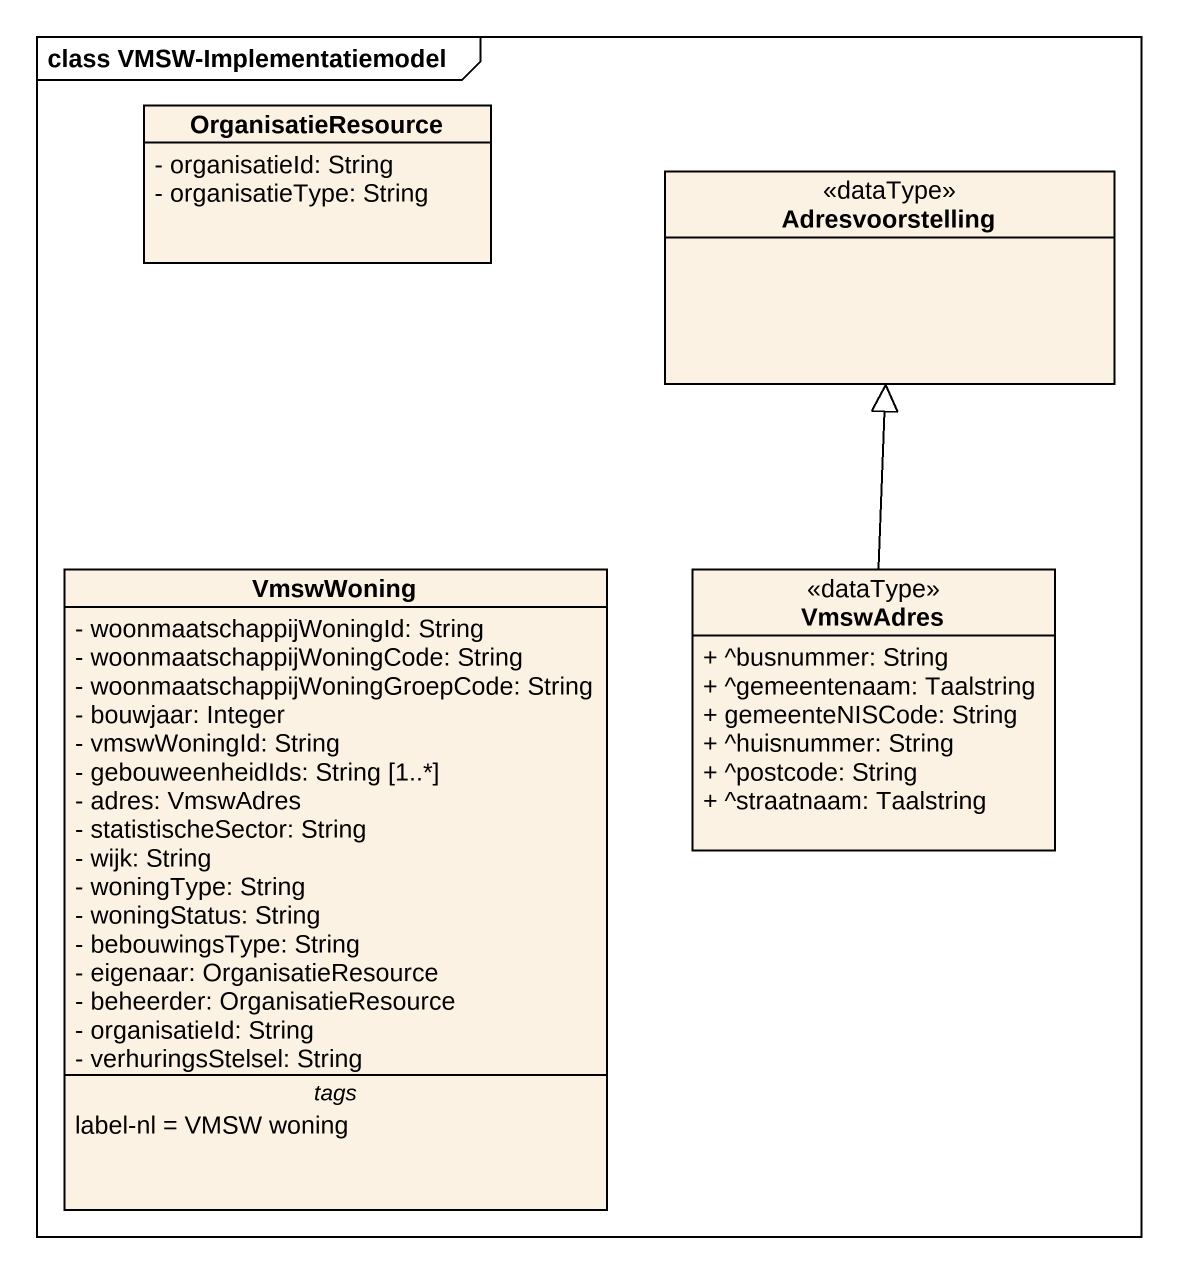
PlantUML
@startuml
mainframe class VMSW-Implementatiemodel
hide circle
hide empty members
skinparam classAttributeIconSize 0
class OrganisatieResource {
  - organisatieId: String
  - organisatieType: String
}
class Adresvoorstelling <<dataType>>
class VmswWoning {
  - woonmaatschappijWoningId: String
  - woonmaatschappijWoningCode: String
  - woonmaatschappijWoningGroepCode: String
  - bouwjaar: Integer
  - vmswWoningId: String
  - gebouweenheidIds: String [1..*]
  - adres: VmswAdres
  - statistischeSector: String
  - wijk: String
  - woningType: String
  - woningStatus: String
  - bebouwingsType: String
  - eigenaar: OrganisatieResource
  - beheerder: OrganisatieResource
  - organisatieId: String
  - verhuringsStelsel: String
  -- tags --
  label-nl = VMSW woning
}
class VmswAdres <<dataType>> {
  + ^busnummer: String
  + ^gemeentenaam: Taalstring
  + gemeenteNISCode: String
  + ^huisnummer: String
  + ^postcode: String
  + ^straatnaam: Taalstring
}
VmswAdres -up-|> Adresvoorstelling
@enduml
